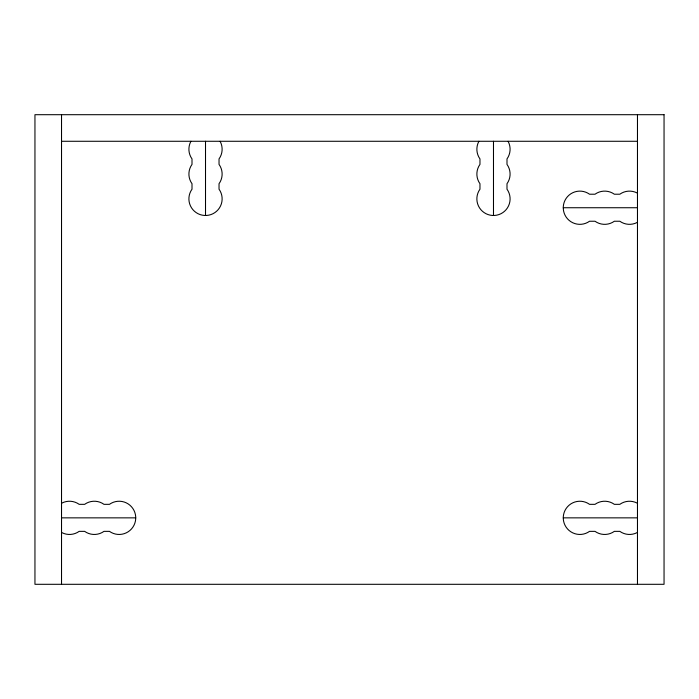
<?xml version="1.0" encoding="UTF-8"?>
<svg xmlns="http://www.w3.org/2000/svg" width="699" height="699" viewBox="0 0 699 699"><rect width="100%" height="100%" fill="white"/><g stroke="black" fill="none" stroke-linecap="round" stroke-linejoin="round"><path stroke-width="1.05" d="M190.941 141.277L190.74 141.652A16.61 16.61 0 0 0 192.007 158.918L192.007 164.396A16.61 16.61 0 0 0 192.007 183.723L192.007 189.202A16.61 16.61 0 0 0 194.427 211.247A16.61 16.61 0 0 0 216.603 211.247A16.61 16.61 0 0 0 219.032 189.202L219.032 183.723A16.61 16.61 0 0 0 219.032 164.396L219.032 158.918A16.61 16.61 0 0 0 220.29 141.652L220.106 141.303M478.911 141.277L478.736 141.609A16.61 16.61 0 0 0 479.968 158.918L479.968 164.396A16.61 16.61 0 0 0 479.968 183.723L479.968 189.202A16.61 16.61 0 0 0 482.397 211.247A16.61 16.61 0 0 0 504.573 211.247A16.61 16.61 0 0 0 506.993 189.202L506.993 183.723A16.61 16.61 0 0 0 506.993 164.396L506.993 158.918A16.61 16.61 0 0 0 508.26 141.652L508.086 141.32M61.529 503.28L61.905 503.079A16.61 16.61 0 0 1 79.17 504.337L84.649 504.337A16.61 16.61 0 0 1 103.985 504.337L109.463 504.337A16.61 16.61 0 0 1 131.499 506.766A16.61 16.61 0 0 1 131.499 528.933A16.61 16.61 0 0 1 109.463 531.362L103.985 531.362A16.61 16.61 0 0 1 84.649 531.362L79.17 531.362A16.61 16.61 0 0 1 61.905 532.629L61.529 532.428M637.471 222.308L637.112 222.492A16.61 16.61 0 0 1 619.83 221.242L614.351 221.242A16.61 16.61 0 0 1 595.015 221.242L589.537 221.242A16.61 16.61 0 0 1 567.501 218.813A16.61 16.61 0 0 1 567.501 196.646A16.61 16.61 0 0 1 589.537 194.217L595.015 194.217A16.61 16.61 0 0 1 614.351 194.217L619.83 194.217A16.61 16.61 0 0 1 637.095 192.959L637.471 193.16M637.471 532.428L637.112 532.612A16.61 16.61 0 0 1 619.83 531.362L614.351 531.362A16.61 16.61 0 0 1 595.015 531.362L589.537 531.362A16.61 16.61 0 0 1 567.501 528.933A16.61 16.61 0 0 1 567.501 506.766A16.61 16.61 0 0 1 589.537 504.337L595.015 504.337A16.61 16.61 0 0 1 614.351 504.337L619.83 504.337A16.61 16.61 0 0 1 637.095 503.079L637.471 503.28M61.529 141.277L637.471 141.277M563.263 207.734L637.471 207.734M61.529 517.854L135.737 517.854M563.263 517.854L637.471 517.854M637.471 114.697L637.471 584.303M493.485 141.277L493.485 215.484M205.515 141.277L205.515 215.484M61.529 114.697L61.529 584.303M664.05 114.697L34.95 114.697L34.95 584.303L664.05 584.303L664.05 114.697"/></g></svg>
